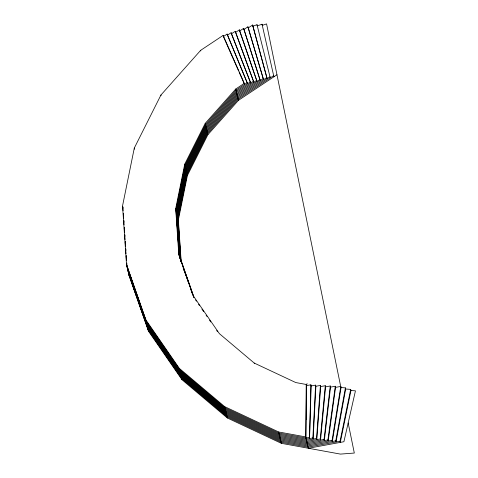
<?xml version="1.0" encoding="UTF-8"?>
<svg xmlns="http://www.w3.org/2000/svg" width="478" height="478" viewBox="0 0 478 478"><rect width="100%" height="100%" fill="white"/><g stroke="black" fill="none" stroke-linecap="round" stroke-linejoin="round"><path stroke-width="0.72" d="M126.622 263.39L126.772 265.613L146.143 321.055L179.62 369.542L224.923 407.764L278.961 433.122L305.968 438.045L306.488 385.603L310.879 384.814L309.529 438.571L311.148 385.949L315.611 385.131L312.875 437.956L313.144 439.091L315.88 386.266L320.415 385.429L316.55 438.463L316.812 439.599L320.684 386.565L325.297 385.716L320.278 438.965L320.541 440.095L325.566 386.851L330.256 385.991L324.06 439.449L324.329 440.585L330.525 387.12L335.299 386.248L327.908 439.927L328.171 441.063L335.562 387.383L340.796 386.421L341.059 387.55L345.409 387.873L345.678 389.008L350.685 389.379L350.954 390.514L355.447 390.843L343.915 441.72L308.364 448.256L305.699 436.91L306.219 384.467L295.804 382.567L254.236 363.065L219.39 333.662L193.638 296.366L178.736 253.716L175.701 208.623L184.735 164.163L205.229 123.354L235.779 88.986L244.294 83.333L223.13 35.408L200.658 50.333L160.943 95.008L134.3 148.055L122.553 205.857L126.503 264.477L129.168 275.824L148.538 331.266L182.016 379.753L227.319 417.975L281.357 443.333L340.444 454.1L354.317 453.048L348.169 422.958M306.428 419.236L306.613 400.767M341.059 387.55L332.365 441.475L332.096 440.34L340.796 386.421M345.678 389.008L336.046 441.983L335.783 440.847L345.409 387.873M181.15 261.37L178.36 219.97L187.394 175.51L207.888 134.7L238.438 100.338L276.971 74.747M350.954 390.514L340.3 442.383L340.031 441.248L350.685 389.379M238.594 70.971L223.393 36.543L227.104 34.081L247.604 83.758L227.104 34.081M227.373 35.217L231.143 32.713L250.699 83.011L231.681 34.541M235.242 31.303L253.842 82.24L235.242 31.303L231.406 33.848L231.143 32.713M235.505 32.438L239.4 29.851L257.027 81.433M256.788 80.734L239.669 30.986L243.631 28.351L260.265 80.597L243.631 28.351M243.9 29.487L247.927 26.81L263.551 79.724L247.927 26.81M248.19 27.945L252.611 25.011L267.13 78.661L252.611 25.011M247.341 82.622L236.042 90.121L205.492 124.489L185.004 165.292L175.964 209.758L179.268 255.987L176.233 210.894L185.267 166.428L205.761 125.624L236.311 91.256L250.436 81.881M253.573 81.105L236.574 92.391L206.024 126.76L185.536 167.563L176.496 212.029L179.537 257.122M256.764 80.298L236.843 93.527L206.293 127.895L185.799 168.698L176.764 213.164L179.752 257.517M260.002 79.462L237.106 94.662L206.556 129.03L186.067 169.833L177.033 214.299L180.021 258.652M263.288 78.589L237.375 95.797L206.825 130.165L186.33 170.969L177.296 215.435L180.236 259.046M266.867 77.526L237.644 96.932L207.088 131.301L186.599 172.104L177.565 216.57L180.499 260.181M252.874 26.147L257.009 24.731L270.285 77.878L270.022 76.743L237.907 98.068L207.356 132.43L186.862 173.239L177.828 217.699L180.72 260.576M340.934 387.58L266.569 23.9L262.303 25.364L262.034 24.229L257.272 25.866L257.009 24.731M305.968 438.045L309.26 437.436M312.875 437.956L306.231 439.174L279.224 434.257L225.192 408.899L179.889 370.677L146.411 322.19L127.034 266.748M316.55 438.463L306.5 440.31L279.493 435.392L225.455 410.034L180.152 371.806L146.674 323.325L127.303 267.883L127.154 265.654M320.278 438.965L306.762 441.445L279.761 436.528L225.724 411.17L180.421 372.942L146.943 324.46L127.572 269.018M324.06 439.449L307.031 442.58L280.024 437.663L225.986 412.305L180.684 374.077L147.206 325.596L127.835 270.154L127.686 267.925M327.908 439.927L307.294 443.715L280.293 438.798L226.255 413.44L180.953 375.212L147.475 326.731L128.104 271.289L128.002 269.801M332.096 440.34L307.563 444.851L280.556 439.933L226.518 414.575L181.222 376.347L147.744 327.866L128.367 272.424L128.218 270.195M335.783 440.847L307.826 445.986L280.825 441.069L226.787 415.705L181.485 377.483L148.007 328.995L128.636 273.559L128.534 272.072M340.031 441.248L308.095 447.121L281.088 442.198L227.05 416.84L181.754 378.618L148.276 330.131L128.899 274.689L128.749 272.466M306.762 383.84L307.378 383.948M126.503 264.477L145.88 319.919L179.358 368.407L224.66 406.629L278.692 431.987L305.699 436.91M195.598 299.945L196.44 301.164M198.549 304.223L199.392 305.448M201.925 309.117L203.616 311.56M206.149 315.229L206.992 316.454M209.525 320.123L210.792 321.957M216.701 330.513L217.55 331.738M239.191 72.321L244.557 84.469L244.294 83.333M179.005 254.852L193.662 296.796M179.513 256.686L193.686 297.232M180.511 259.918L181.736 263.414M183.199 267.608L188.822 283.687M190.531 288.581L192.24 293.474M183.223 268.044L184.932 272.938M335.299 386.248L335.562 387.383M330.256 385.991L330.525 387.12M325.297 385.716L325.566 386.851M239.4 29.851L239.669 30.986M320.415 385.429L320.684 386.565M315.611 385.131L315.88 386.266M310.879 384.814L311.148 385.949M306.219 384.467L306.643 386.284M223.13 35.408L223.393 36.543M235.779 88.986L238.438 100.338M200.658 50.333L200.796 50.931M278.692 431.987L281.357 443.333M205.229 123.354L207.888 134.7M254.236 363.065L254.38 363.662M184.735 164.163L187.394 175.51M160.943 95.008L161.08 95.606M224.66 406.629L227.319 417.975M175.701 208.623L178.36 219.97M193.638 296.366L193.907 297.495M178.736 253.716L178.88 254.314M134.3 148.055L134.569 149.19M179.358 368.407L182.016 379.753M122.697 206.454L123.091 208.127M145.88 319.919L148.538 331.266M262.034 24.229L273.918 76.779L273.649 75.644L238.175 99.203L207.619 133.565L187.131 174.374L178.097 218.834L180.983 261.711M129.066 274.342L129.168 275.824M123.438 213.325L123.539 214.807M123.939 220.74L124.041 222.228M124.388 227.42L124.537 229.649M124.889 234.841L124.985 236.323M125.338 241.521L125.487 243.744M125.839 248.942L125.935 250.424M126.288 255.616L126.437 257.845M126.79 263.037L126.885 264.525M122.822 206.992L123.073 210.702M123.27 213.672L123.575 218.123M123.724 220.352L124.023 224.803M124.22 227.773L124.519 232.224M124.722 235.188L125.021 239.645M125.17 241.868L125.469 246.319M125.618 248.548L125.971 253.74M126.12 255.969L126.419 260.42"/></g></svg>
